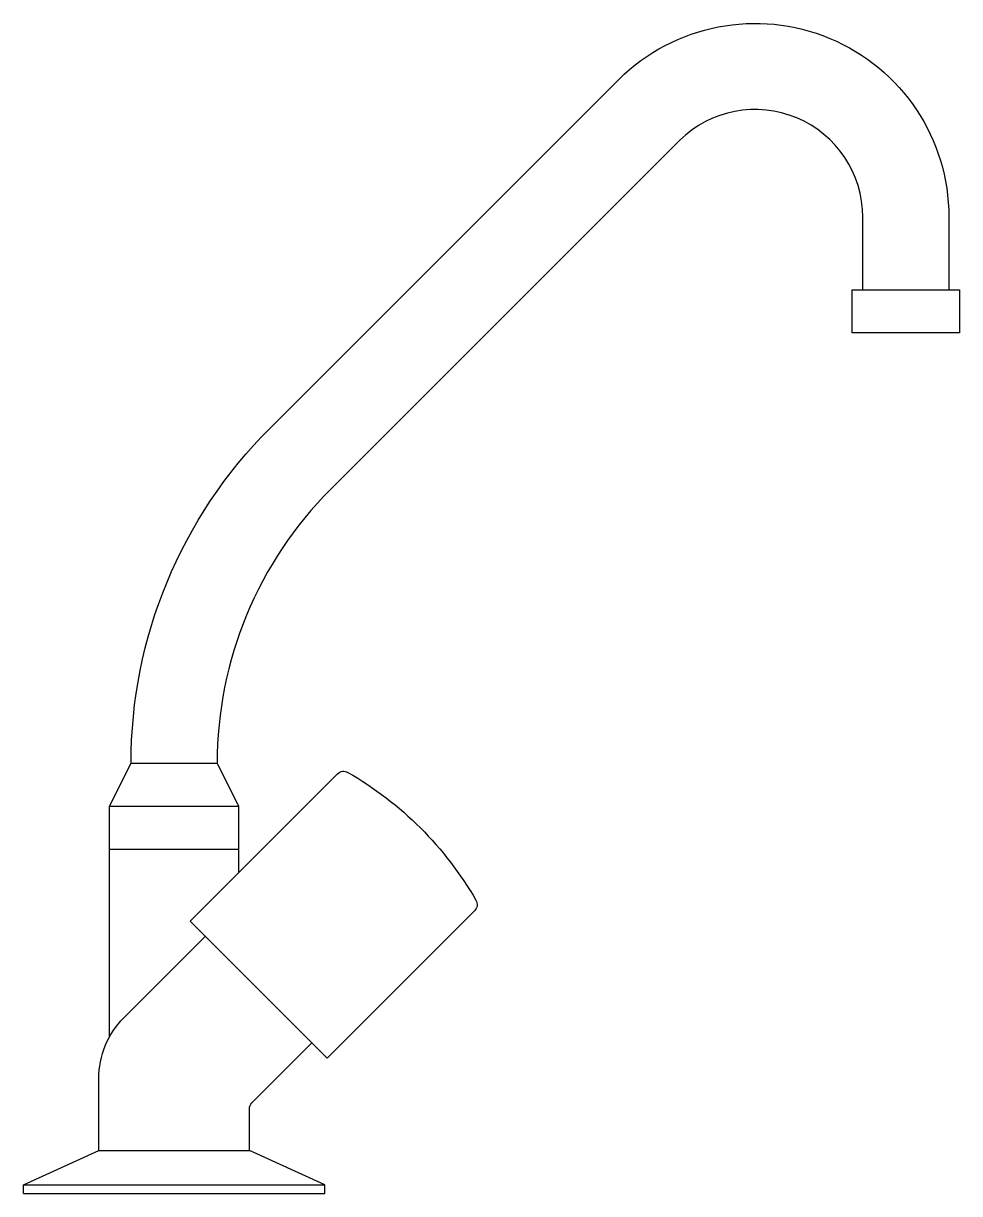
# Model space of a CAD drawing. Header units: millimetres. Extents: x -3064.477 to -3064.26, y 2876.51 to 2876.781.
import ezdxf

# ---------------------------------------------------------------- set-up
doc = ezdxf.new("R2010")
doc.units = ezdxf.units.MM
doc.header["$LTSCALE"] = 10
doc.layers.add('cozinha_pias', color=2, linetype='Continuous')

msp = doc.modelspace()

# ---------------------------------------------------------------- linework, layer by layer
at = {"layer": 'cozinha_pias', "color": 1}
for p, q in [((-3064.45226, 2876.60951), (-3064.43226, 2876.60951)), ((-3064.45726, 2876.59951), (-3064.42726, 2876.59951)), ((-3064.45726, 2876.58951), (-3064.42726, 2876.58951)), ((-3064.45976, 2876.51951), (-3064.42476, 2876.51951)), ((-3064.47726, 2876.51151), (-3064.40726, 2876.51151)), ((-3064.47726, 2876.50951), (-3064.40726, 2876.50951))]:
    msp.add_line(p, q, dxfattribs=at)
for points in [[(-3064.45726, 2876.54591), (-3064.45726, 2876.59951), (-3064.45226, 2876.60951, -0.198912), (-3064.42005, 2876.68729), (-3064.34934, 2876.758), (-3064.33891, 2876.76843, -0.666179), (-3064.26226, 2876.73643), (-3064.26226, 2876.71951)], [(-3064.28226, 2876.71951), (-3064.28226, 2876.73643, 0.664582), (-3064.32477, 2876.75429), (-3064.33519, 2876.74386), (-3064.4059, 2876.67315, 0.198912), (-3064.43226, 2876.60951), (-3064.42726, 2876.59951), (-3064.42726, 2876.58408)], [(-3064.47726, 2876.50951), (-3064.47726, 2876.51151), (-3064.45976, 2876.51951), (-3064.45976, 2876.53623, -0.198912), (-3064.45391, 2876.55037), (-3064.43502, 2876.56926)], [(-3064.40726, 2876.50951), (-3064.40726, 2876.51151), (-3064.42476, 2876.51951), (-3064.42476, 2876.52918, -0.198912), (-3064.42418, 2876.5306), (-3064.41027, 2876.54451)]]:
    msp.add_lwpolyline(points, format="xyb", dxfattribs=at)
msp.add_lwpolyline([(-3064.28476, 2876.70951), (-3064.28476, 2876.71951), (-3064.25976, 2876.71951), (-3064.25976, 2876.70951)], close=True, dxfattribs=at)
msp.add_lwpolyline([(-3064.40673, 2876.54097), (-3064.43855, 2876.57279), (-3064.40427, 2876.60707, -0.33956), (-3064.40186, 2876.60739, -0.131459), (-3064.37213, 2876.57767, -0.33956), (-3064.37245, 2876.57525)], format="xyb", close=True, dxfattribs=at)

doc.saveas('drawing.dxf')
